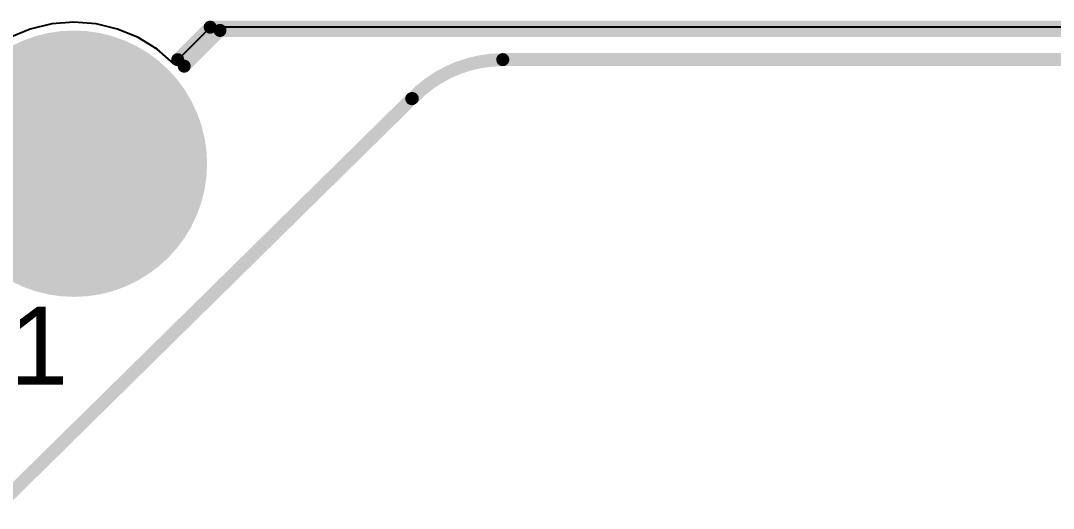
# Model space of a CAD drawing. Header units: millimetres. Extents: x 0 to 146, y 0 to 35.
# Drawn here: x 89.39 to 109.56, y 7.24 to 16.76 of the extents above; entities that cross this region are included whole.
import ezdxf

# ---------------------------------------------------------------- set-up
doc = ezdxf.new("R2010")
doc.units = ezdxf.units.MM
for name, color, linetype in [('BottomLayer', 5, 'Continuous'), ('BottomOverlay', 54, 'Continuous'), ('BottomSolder', 6, 'Continuous'), ('Mechanical1', 6, 'Continuous'), ('MultiLayer', 9, 'Continuous'), ('PadHoleLayer', 156, 'Continuous'), ('TopLayer', 1, 'Continuous'), ('TopOverlay', 2, 'Continuous'), ('TopSolder', 216, 'Continuous')]:
    doc.layers.add(name, color=color, linetype=linetype)

msp = doc.modelspace()

# ---------------------------------------------------------------- linework, layer by layer
at = {"layer": 'BottomLayer'}
for p, q in [((89.57494657999999, 16.59769096), (89.17445461999999, 16.43180102)), ((89.99645704, 16.6988871), (89.57494657999999, 16.59769096)), ((90.4286101, 16.7328977), (89.99645704, 16.6988871)), ((90.86076315999999, 16.6988871), (90.4286101, 16.7328977)), ((91.28227362, 16.59769096), (90.86076315999999, 16.6988871)), ((91.68276558, 16.43180102), (91.28227362, 16.59769096)), ((93.0956101, 16.637381), (92.38200472, 15.92377562)), ((138.56160248, 16.63737592), (93.0956101, 16.637381)), ((92.05237622, 16.20530414), (91.68276558, 16.43180102)), ((92.38200472, 15.92377562), (92.05237622, 16.20530414))]:
    msp.add_line(p, q, dxfattribs=at)
at = {"layer": 'BottomLayer', "const_width": 2.50000008}
msp.add_lwpolyline([(89.17861006, 13.970381, 1), (91.67861013999999, 13.970381, 1)], format="xyb", close=True, dxfattribs=at)
at = {"layer": 'BottomOverlay', "const_width": 0.254}
for points in [[(92.583, 15.875), (93.2815, 16.5735)], [(93.2815, 16.5735), (138.6205, 16.5735)]]:
    msp.add_lwpolyline(points, dxfattribs=at)
at = {"layer": 'BottomOverlay', "const_width": 0.127}
for points in [[(93.21799999999999, 16.5735, 1), (93.34499999999998, 16.5735, 1)], [(93.21799999999999, 16.5735, 1), (93.34499999999998, 16.5735, 1)], [(92.5195, 15.875, 1), (92.64649999999999, 15.875, 1)]]:
    msp.add_lwpolyline(points, format="xyb", close=True, dxfattribs=at)
at = {"layer": 'BottomSolder', "const_width": 2.60160008}
msp.add_lwpolyline([(89.12781006, 13.970381, 1), (91.72941014, 13.970381, 1)], format="xyb", close=True, dxfattribs=at)
at = {"layer": 'Mechanical1', "const_width": 0.254}
msp.add_lwpolyline([(97.03781455999999, 15.24322072, -0.2055031205911548), (98.806, 16.002)], format="xyb", dxfattribs=at)
for points in [[(98.806, 16.00238354), (138.5616101, 16.002381)], [(89.02699999999999, 7.365999999999999), (97.02799999999999, 15.24)]]:
    msp.add_lwpolyline(points, dxfattribs=at)
at = {"layer": 'Mechanical1', "const_width": 0.127}
for points in [[(98.74249999999999, 16.00238354, 1), (98.8695, 16.00238354, 1)], [(98.74249999999999, 16.002, 1), (98.8695, 16.002, 1)], [(96.96449999999999, 15.24, 1), (97.09149999999998, 15.24, 1)], [(96.97431456, 15.24322072, 1), (97.10131455999999, 15.24322072, 1)]]:
    msp.add_lwpolyline(points, format="xyb", close=True, dxfattribs=at)
at = {"layer": 'MultiLayer', "const_width": 2.50000008}
msp.add_lwpolyline([(89.17861006, 13.970381, 1), (91.67861013999999, 13.970381, 1)], format="xyb", close=True, dxfattribs=at)
at = {"layer": 'PadHoleLayer', "const_width": 1.651}
msp.add_lwpolyline([(89.6031101, 13.970381, 1), (91.25411009999999, 13.970381, 1)], format="xyb", close=True, dxfattribs=at)
at = {"layer": 'TopLayer'}
for p, q in [((89.57494657999999, 16.59769096), (89.17445461999999, 16.43180102)), ((89.99645704, 16.6988871), (89.57494657999999, 16.59769096)), ((90.4286101, 16.7328977), (89.99645704, 16.6988871)), ((90.86076315999999, 16.6988871), (90.4286101, 16.7328977)), ((91.28227362, 16.59769096), (90.86076315999999, 16.6988871)), ((91.68276558, 16.43180102), (91.28227362, 16.59769096)), ((93.09605968, 16.63783058), (92.38200472, 15.92377562)), ((138.5625245, 16.6382954), (93.09605968, 16.63783058)), ((92.05237622, 16.20530414), (91.68276558, 16.43180102)), ((92.38200472, 15.92377562), (92.05237622, 16.20530414))]:
    msp.add_line(p, q, dxfattribs=at)
at = {"layer": 'TopLayer', "const_width": 2.50000008}
msp.add_lwpolyline([(89.17861006, 13.970381, 1), (91.67861013999999, 13.970381, 1)], format="xyb", close=True, dxfattribs=at)
at = {"layer": 'TopOverlay', "const_width": 0.254}
for points in [[(92.456, 16.002), (93.091, 16.637)], [(93.091, 16.637), (138.557, 16.637)]]:
    msp.add_lwpolyline(points, dxfattribs=at)
at = {"layer": 'TopOverlay', "const_width": 0.127}
for points in [[(93.0275, 16.637, 1), (93.1545, 16.637, 1)], [(93.0275, 16.637, 1), (93.1545, 16.637, 1)], [(92.3925, 16.002, 1), (92.5195, 16.002, 1)]]:
    msp.add_lwpolyline(points, format="xyb", close=True, dxfattribs=at)
at = {"layer": 'TopSolder', "const_width": 2.60160008}
msp.add_lwpolyline([(89.12781006, 13.970381, 1), (91.72941014, 13.970381, 1)], format="xyb", close=True, dxfattribs=at)

# ---------------------------------------------------------------- texts
at = {"layer": 'TopOverlay'}
msp.add_text('LED1', height=1.524, dxfattribs=at).set_placement((85.217, 9.652))

doc.saveas('drawing.dxf')
